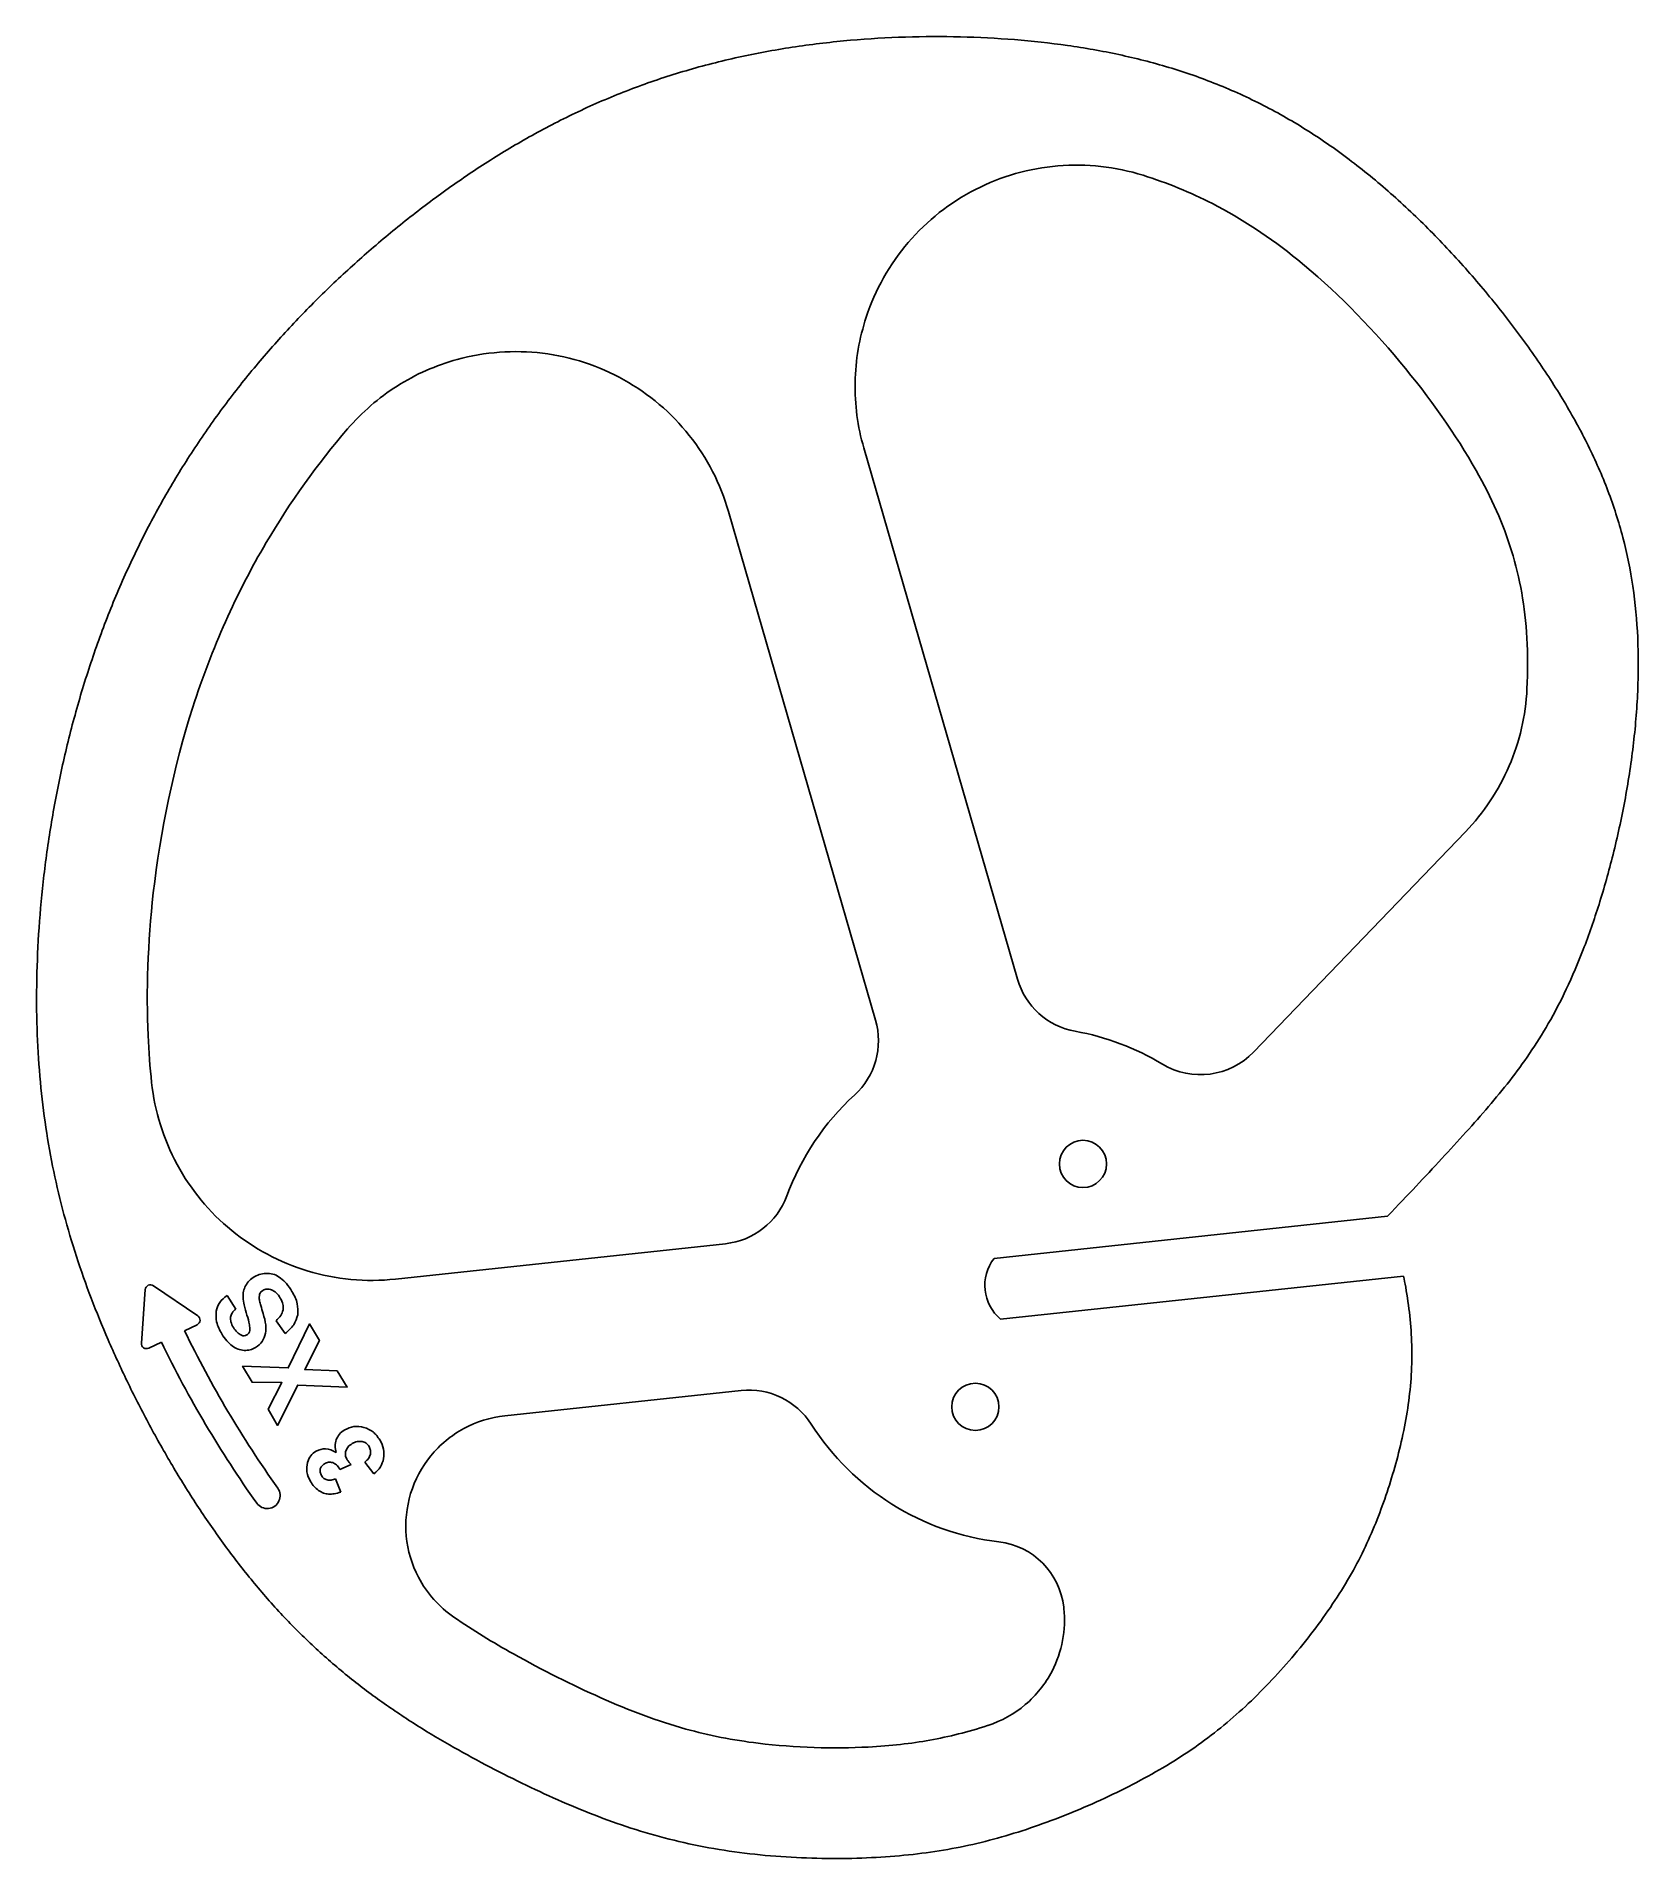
# Model space of a CAD drawing. Header units: millimetres. Extents: x -134 to 83, y -78 to 169.
import ezdxf

# ---------------------------------------------------------------- set-up
doc = ezdxf.new("R2010")
doc.units = ezdxf.units.MM
doc.header["$MEASUREMENT"] = 0

msp = doc.modelspace()

# ---------------------------------------------------------------- linework, layer by layer
for p, q in [((-1.59, 41.5), (-22.4, 113.5)), ((-40.73, 104.88), (-20.8, 35.95)), ((59.1, 61.47), (30.41, 31.63)), ((-4.75, 3.66), (48.55, 9.38)), ((-41.15, 5.64), (-85.85, 0.85)), ((50.73, 1.27), (-3.87, -4.59)), ((-120.26, -7.82), (-119.74, -0.57)), ((-118.64, -0.04), (-112.63, -4.12)), ((-108.66, -1.38), (-107.48, -3.2)), ((-100.78, -6.5), (-102.03, -4.79)), ((-112.71, -5.33), (-114.41, -6.15)), ((-117.56, -7.68), (-119.26, -8.5)), ((-71.04, -17.68), (-39.01, -14.24)), ((-91.83, -24.27), (-93.39, -24.93)), ((-88.77, -25.53), (-89.99, -23.94)), ((-93.95, -26.21), (-93.26, -28.01)), ((4.68, -43.62), (4.7, -43.77))]:
    msp.add_line(p, q)
msp.add_lwpolyline([(-93.73, -11.56), (-98.14, -11.4), (-96.15, -7.46), (-97.49, -5.21), (-100.37, -11.18), (-106.56, -10.96), (-105.28, -13.12), (-101.24, -13.18), (-103.11, -16.79), (-101.82, -18.97), (-99.09, -13.5), (-92.4, -13.8)], close=True)
for centre in [(7.29, 16.46), (-7.29, -16.46)]:
    msp.add_circle(centre, 3.2)
for centre, radius, start, end in [((8.02, 44.28), 10, 196.124, 259.7362), ((-30.41, 33.17), 10, -47.4882, 16.124), ((0, 0), 35, 58.9636, 79.7362), ((23.2, 38.56), 10, 238.9636, 316.124), ((0, 0), 35, 132.5118, 159.7362), ((-42.21, 15.59), 10, 276.124, 339.7362), ((0, 0), 6, 142.3618, 229.8862), ((-119.04, -0.62), 0.7, 55.833, 175.833), ((-37.02, -15.89), 89.41, 10.0858, 11.0659), ((-113.02, -4.7), 0.7, -64.167, 55.833), ((19.02, 58.45), 148.25, 205.833, 215.4202), ((-119.57, -7.87), 0.7, 175.833, 295.833), ((19.02, 58.45), 151.75, 205.833, 215.4202), ((-37.95, -24.19), 10, 32.5118, 96.124), ((0, 0), 35, 212.5118, 263.2844), ((-103.22, -28.49), 1.75, -144.5798, 35.4202), ((-5.26, -44.69), 10, 6.124, 83.2844)]:
    msp.add_arc(centre, radius, start, end)
for points, knots in [([(48.55, 9.38), (50.01, 10.91), (52.39, 13.41), (55.86, 17.11), (59.14, 20.7), (62.23, 24.19), (65.14, 27.72), (67.88, 31.44), (70.47, 35.57), (72.91, 40.28), (75.2, 45.68), (77.32, 51.78), (79.2, 58.49), (80.77, 65.65), (81.91, 73.04), (82.54, 80.44), (82.56, 87.7), (81.91, 94.68), (80.56, 101.36), (78.51, 107.74), (75.8, 113.89), (72.51, 119.88), (68.69, 125.77), (64.42, 131.56), (59.75, 137.21), (54.73, 142.64), (49.4, 147.73), (43.79, 152.38), (37.92, 156.5), (31.81, 160), (25.48, 162.89), (18.92, 165.17), (12.14, 166.89), (5.16, 168.12), (-2.02, 168.9), (-9.34, 169.27), (-16.76, 169.24), (-24.22, 168.81), (-31.63, 167.94), (-38.93, 166.63), (-46.04, 164.84), (-52.91, 162.59), (-59.51, 159.88), (-65.83, 156.76), (-71.87, 153.27), (-77.66, 149.46), (-83.2, 145.37), (-88.51, 141.04), (-93.6, 136.48), (-98.48, 131.68), (-103.11, 126.63), (-107.5, 121.31), (-111.62, 115.71), (-115.44, 109.82), (-118.96, 103.64), (-122.15, 97.17), (-124.99, 90.46), (-127.46, 83.52), (-129.57, 76.42), (-131.29, 69.21), (-132.64, 61.96), (-133.62, 54.75), (-134.24, 47.66), (-134.51, 40.74), (-134.43, 34.06), (-134.02, 27.63), (-133.28, 21.44), (-132.21, 15.45), (-130.82, 9.62), (-129.11, 3.89), (-127.1, -1.78), (-124.79, -7.42), (-122.22, -13.04), (-119.39, -18.61), (-116.31, -24.1), (-113.01, -29.45), (-109.48, -34.62), (-105.72, -39.55), (-101.72, -44.2), (-97.47, -48.51), (-93, -52.47), (-88.32, -56.07), (-83.5, -59.32), (-78.6, -62.28), (-73.68, -64.98), (-68.77, -67.46), (-63.89, -69.74), (-58.96, -71.8), (-53.94, -73.61), (-48.75, -75.11), (-43.37, -76.27), (-37.84, -77.08), (-32.26, -77.55), (-26.75, -77.72), (-21.45, -77.6), (-16.41, -77.23), (-11.64, -76.59), (-7.06, -75.67), (-2.57, -74.46), (1.89, -72.97), (6.37, -71.23), (10.79, -69.27), (15.06, -67.13), (19.11, -64.83), (22.89, -62.34), (26.42, -59.64), (29.75, -56.68), (32.94, -53.47), (35.99, -50.04), (38.85, -46.45), (41.43, -42.79), (43.68, -39.12), (45.58, -35.45), (47.17, -31.76), (48.52, -28), (49.7, -24.15), (50.68, -20.19), (51.41, -16.17), (51.82, -12.13), (51.88, -8.11), (51.61, -4.14), (51.24, -1.53), (51.01, -0.23)], [0.143328, 0.143328, 0.143328, 0.143328, 5.395534, 10.507231, 15.353887, 19.984834, 24.497403, 29.051079, 33.851062, 39.102529, 44.95292, 51.436367, 58.462587, 65.854403, 73.394457, 80.872869, 88.134854, 95.122813, 101.883662, 108.532097, 115.203318, 122.01132, 129.020106, 136.229979, 143.587131, 151.007927, 158.402444, 165.695922, 172.847492, 179.862966, 186.791266, 193.703564, 200.671012, 207.747617, 214.959664, 222.301184, 229.738151, 237.220608, 244.69469, 252.112792, 259.441476, 266.666183, 273.790439, 280.828507, 287.797787, 294.714273, 301.591093, 308.439576, 315.271784, 322.10244, 328.949393, 335.832937, 342.774018, 349.791268, 356.897654, 364.098449, 371.389867, 378.757747, 386.176294, 393.606924, 400.998247, 408.290701, 415.424596, 422.34896, 429.030768, 435.464273, 441.678068, 447.730591, 453.696374, 459.650978, 465.656292, 471.747835, 477.931202, 484.188626, 490.487398, 496.788412, 503.05483, 509.259298, 515.386693, 521.433373, 527.403251, 533.300366, 539.120097, 544.847039, 550.461884, 555.953401, 561.332759, 566.643764, 571.954648, 577.337272, 582.839419, 588.451338, 594.09203, 599.638106, 604.968208, 610.010763, 614.786731, 619.405278, 624.00884, 628.708891, 633.529079, 638.400098, 643.211332, 647.871665, 652.366076, 656.768778, 661.191241, 665.715251, 670.336032, 674.960972, 679.467518, 683.768876, 687.867661, 691.849154, 695.820021, 699.848653, 703.934641, 708.033583, 712.09885, 716.111401, 720.079427, 724.02065, 724.02065, 724.02065, 724.02065]), ([(15.44, 150.44), (11.71, 151.62), (7.79, 152.05), (0.01, 151.4), (-3.79, 150.31), (-10.74, 146.75), (-13.83, 144.31), (-18.91, 138.37), (-20.85, 134.93), (-23.01, 128.37), (-23.52, 125.39), (-23.63, 119.38), (-23.24, 116.39), (-22.4, 113.5)], [0, 0, 0, 0, 1.171933, 1.171933, 2.343867, 2.343867, 3.5158, 3.5158, 4.687734, 4.687734, 5.589231, 5.589231, 6.490729, 6.490729, 6.490729, 6.490729]), ([(15.44, 150.44), (18.71, 149.41), (21.82, 148.15), (24.84, 146.6), (28.78, 144.58), (32.62, 142.06), (36.41, 138.98), (41.24, 135.06), (45.99, 130.25), (50.23, 125.16), (54.29, 120.3), (57.85, 115.23), (60.55, 110.44), (62.65, 106.72), (64.23, 103.18), (65.35, 99.56), (66.49, 95.87), (67.19, 92.03), (67.43, 87.71), (67.55, 85.53), (67.55, 83.22), (67.44, 80.83)], [-0.2486836, -0.2486836, -0.2486836, -0.2486836, -0.2334287, -0.2334287, -0.2334287, -0.2134931, -0.2134931, -0.2134931, -0.1881219, -0.1881219, -0.1881219, -0.1638954, -0.1638954, -0.1638954, -0.1450992, -0.1450992, -0.1450992, -0.1259025, -0.1259025, -0.1259025, -0.1162119, -0.1162119, -0.1162119, -0.1162119]), ([(-40.73, 104.88), (-41.81, 108.63), (-43.62, 112.14), (-48.48, 118.26), (-51.48, 120.81), (-58.3, 124.63), (-62.05, 125.86), (-69.8, 126.8), (-73.74, 126.51), (-80.37, 124.69), (-83.11, 123.48), (-88.13, 120.29), (-90.39, 118.33), (-92.33, 116.07)], [0, 0, 0, 0, 1.171933, 1.171933, 2.343867, 2.343867, 3.5158, 3.5158, 4.687734, 4.687734, 5.580442, 5.580442, 6.47315, 6.47315, 6.47315, 6.47315]), ([(-118.88, 27.48), (-119.1, 29.54), (-119.26, 31.66), (-119.36, 33.86), (-119.62, 39.86), (-119.41, 46.41), (-118.65, 53.18), (-117.7, 61.57), (-115.91, 70.22), (-113.3, 78.35), (-110.73, 86.35), (-107.38, 93.84), (-103.36, 100.66), (-100.11, 106.19), (-96.42, 111.3), (-92.33, 116.07)], [-0.5355893, -0.5355893, -0.5355893, -0.5355893, -0.5260084, -0.5260084, -0.5260084, -0.4998015, -0.4998015, -0.4998015, -0.4673501, -0.4673501, -0.4673501, -0.4354445, -0.4354445, -0.4354445, -0.4095664, -0.4095664, -0.4095664, -0.4095664]), ([(59.1, 61.47), (61.59, 64.06), (63.6, 67.08), (66.45, 73.7), (67.27, 77.23), (67.44, 80.83)], [0, 0, 0, 0, 1.079957, 1.079957, 2.159914, 2.159914, 2.159914, 2.159914]), ([(-118.88, 27.48), (-118.46, 23.59), (-117.29, 19.83), (-113.57, 12.96), (-111.06, 9.92), (-105.01, 4.97), (-101.53, 3.12), (-95.86, 1.39), (-93.88, 1), (-89.87, 0.62), (-87.85, 0.63), (-85.85, 0.85)], [0, 0, 0, 0, 1.171933, 1.171933, 2.343867, 2.343867, 3.5158, 3.5158, 4.120252, 4.120252, 4.724703, 4.724703, 4.724703, 4.724703]), ([(-106.17, -0.04), (-106.01, 0.19), (-105.68, 0.69), (-105.18, 1.02), (-104.91, 1.2)], [0, 0, 0, 0, 0.0837708, 0.1780398, 0.1780398, 0.1780398, 0.1780398]), ([(-104.91, 1.2), (-104.64, 1.33), (-104.09, 1.61), (-103.47, 1.62), (-103.16, 1.63)], [0, 0, 0, 0, 0.0902701, 0.1821948, 0.1821948, 0.1821948, 0.1821948]), ([(-103.16, 1.63), (-102.85, 1.6), (-102.21, 1.53), (-101.67, 1.18), (-101.4, 1)], [0, 0, 0, 0, 0.0936019, 0.1903686, 0.1903686, 0.1903686, 0.1903686]), ([(-101.4, 1), (-101.12, 0.76), (-100.52, 0.23), (-100.1, -0.45), (-99.87, -0.81)], [0, 0, 0, 0, 0.1093103, 0.2380405, 0.2380405, 0.2380405, 0.2380405]), ([(-110.15, -3.51), (-110.03, -3.09), (-109.76, -2.22), (-109.04, -1.66), (-108.66, -1.38)], [0, 0, 0, 0, 0.1295108, 0.2658339, 0.2658339, 0.2658339, 0.2658339]), ([(-106.5, -1.62), (-106.5, -1.34), (-106.49, -0.8), (-106.27, -0.29), (-106.17, -0.04)], [0, 0, 0, 0, 0.0824432, 0.1626938, 0.1626938, 0.1626938, 0.1626938]), ([(-105.97, -4.03), (-106.11, -3.57), (-106.36, -2.78), (-106.46, -1.97), (-106.5, -1.62)], [0, 0, 0, 0, 0.1427528, 0.2468515, 0.2468515, 0.2468515, 0.2468515]), ([(-104.25, -1.19), (-104.27, -1.32), (-104.34, -1.62), (-104.28, -1.92), (-104.25, -2.1)], [0, 0, 0, 0, 0.03956455, 0.09155764, 0.09155764, 0.09155764, 0.09155764]), ([(-103.8, -0.67), (-103.9, -0.74), (-104.1, -0.87), (-104.2, -1.08), (-104.25, -1.19)], [0, 0, 0, 0, 0.03568749, 0.06967538, 0.06967538, 0.06967538, 0.06967538]), ([(-104.25, -2.1), (-104.2, -2.31), (-104.05, -2.89), (-103.88, -3.46), (-103.77, -3.83)], [0, 0, 0, 0, 0.0650684, 0.1798253, 0.1798253, 0.1798253, 0.1798253]), ([(-102.64, -0.6), (-102.85, -0.54), (-103.24, -0.43), (-103.62, -0.59), (-103.8, -0.67)], [0, 0, 0, 0, 0.0624206, 0.1195567, 0.1195567, 0.1195567, 0.1195567]), ([(-101.45, -1.73), (-101.62, -1.46), (-101.92, -0.98), (-102.42, -0.71), (-102.64, -0.6)], [0, 0, 0, 0, 0.0924932, 0.1663967, 0.1663967, 0.1663967, 0.1663967]), ([(-101.08, -3.33), (-101.07, -3.07), (-101.04, -2.5), (-101.31, -2), (-101.45, -1.73)], [0, 0, 0, 0, 0.077926, 0.1675101, 0.1675101, 0.1675101, 0.1675101]), ([(-99.87, -0.81), (-99.57, -1.36), (-99.03, -2.35), (-99.07, -3.47), (-99.08, -3.98)], [0, 0, 0, 0, 0.181524, 0.3318753, 0.3318753, 0.3318753, 0.3318753]), ([(-109.37, -6.58), (-109.66, -6.05), (-110.19, -5.09), (-110.16, -4), (-110.15, -3.51)], [0, 0, 0, 0, 0.1785346, 0.3220243, 0.3220243, 0.3220243, 0.3220243]), ([(-107.48, -3.2), (-107.67, -3.37), (-108.01, -3.68), (-108.14, -4.12), (-108.2, -4.32)], [0, 0, 0, 0, 0.0744257, 0.135437, 0.135437, 0.135437, 0.135437]), ([(-108.2, -4.32), (-108.19, -4.53), (-108.18, -5.02), (-107.94, -5.45), (-107.81, -5.69)], [0, 0, 0, 0, 0.0633525, 0.1439723, 0.1439723, 0.1439723, 0.1439723]), ([(-105.58, -6.11), (-105.59, -5.85), (-105.61, -5.14), (-105.83, -4.46), (-105.97, -4.03)], [0, 0, 0, 0, 0.0786118, 0.212619, 0.212619, 0.212619, 0.212619]), ([(-103.77, -3.83), (-103.62, -4.33), (-103.37, -5.2), (-103.42, -6.1), (-103.44, -6.48)], [0, 0, 0, 0, 0.1559376, 0.2683896, 0.2683896, 0.2683896, 0.2683896]), ([(-102.03, -4.79), (-101.79, -4.57), (-101.35, -4.16), (-101.17, -3.59), (-101.08, -3.33)], [0, 0, 0, 0, 0.0965116, 0.1766945, 0.1766945, 0.1766945, 0.1766945]), ([(-99.08, -3.98), (-99.23, -4.45), (-99.55, -5.46), (-100.35, -6.14), (-100.78, -6.5)], [0, 0, 0, 0, 0.1448002, 0.3092406, 0.3092406, 0.3092406, 0.3092406]), ([(-107.97, -8.21), (-108.22, -7.99), (-108.77, -7.52), (-109.16, -6.91), (-109.37, -6.58)], [0, 0, 0, 0, 0.100569, 0.215664, 0.215664, 0.215664, 0.215664]), ([(-107.81, -5.69), (-107.66, -5.93), (-107.37, -6.37), (-106.93, -6.64), (-106.72, -6.76)], [0, 0, 0, 0, 0.0847857, 0.1548424, 0.1548424, 0.1548424, 0.1548424]), ([(-106.72, -6.76), (-106.59, -6.8), (-106.34, -6.88), (-106.09, -6.77), (-105.97, -6.72)], [0, 0, 0, 0, 0.03891239, 0.07742291, 0.07742291, 0.07742291, 0.07742291]), ([(-105.97, -6.72), (-105.87, -6.64), (-105.67, -6.49), (-105.61, -6.24), (-105.58, -6.11)], [0, 0, 0, 0, 0.0362461, 0.07465157, 0.07465157, 0.07465157, 0.07465157]), ([(-103.44, -6.48), (-103.55, -6.88), (-103.79, -7.68), (-104.46, -8.18), (-104.79, -8.43)], [0, 0, 0, 0, 0.1231572, 0.243461, 0.243461, 0.243461, 0.243461]), ([(-106.35, -8.81), (-106.63, -8.77), (-107.22, -8.7), (-107.71, -8.37), (-107.97, -8.21)], [0, 0, 0, 0, 0.0847231, 0.1745819, 0.1745819, 0.1745819, 0.1745819]), ([(-104.79, -8.43), (-105.03, -8.55), (-105.52, -8.79), (-106.07, -8.8), (-106.35, -8.81)], [0, 0, 0, 0, 0.0802233, 0.1620922, 0.1620922, 0.1620922, 0.1620922]), ([(-93.87, -20.91), (-93.74, -20.64), (-93.48, -20.1), (-92.98, -19.76), (-92.72, -19.58)], [0, 0, 0, 0, 0.0865698, 0.1778933, 0.1778933, 0.1778933, 0.1778933]), ([(-92.72, -19.58), (-92.31, -19.39), (-91.48, -19), (-90.58, -19.16), (-90.12, -19.24)], [0, 0, 0, 0, 0.1334418, 0.2680125, 0.2680125, 0.2680125, 0.2680125]), ([(-90.12, -19.24), (-89.68, -19.41), (-88.79, -19.76), (-88.24, -20.55), (-87.96, -20.95)], [0, 0, 0, 0, 0.1378959, 0.2812497, 0.2812497, 0.2812497, 0.2812497]), ([(-71.04, -17.68), (-72.99, -17.89), (-74.87, -18.47), (-78.3, -20.33), (-79.82, -21.59), (-82.3, -24.62), (-83.22, -26.36), (-84.36, -30.09), (-84.56, -32.05), (-84.2, -35.94), (-83.63, -37.83), (-82.16, -40.64), (-81.47, -41.65), (-79.85, -43.46), (-78.94, -44.27), (-77.93, -44.96)], [0, 0, 0, 0, 0.585967, 0.585967, 1.171933, 1.171933, 1.7579, 1.7579, 2.343867, 2.343867, 2.929834, 2.929834, 3.294848, 3.294848, 3.659862, 3.659862, 3.659862, 3.659862]), ([(-96.61, -22.45), (-96.18, -22.28), (-95.25, -21.93), (-94.36, -22.39), (-93.88, -22.63)], [0, 0, 0, 0, 0.1328186, 0.2849321, 0.2849321, 0.2849321, 0.2849321]), ([(-93.88, -22.63), (-93.96, -22.33), (-94.11, -21.76), (-93.95, -21.19), (-93.87, -20.91)], [0, 0, 0, 0, 0.0890064, 0.1748392, 0.1748392, 0.1748392, 0.1748392]), ([(-91.72, -21.44), (-91.92, -21.58), (-92.3, -21.83), (-92.48, -22.24), (-92.57, -22.43)], [0, 0, 0, 0, 0.0703585, 0.1323188, 0.1323188, 0.1323188, 0.1323188]), ([(-90.38, -21.15), (-90.6, -21.14), (-91.08, -21.1), (-91.5, -21.32), (-91.72, -21.44)], [0, 0, 0, 0, 0.0655001, 0.1399104, 0.1399104, 0.1399104, 0.1399104]), ([(-89.42, -21.83), (-89.54, -21.66), (-89.78, -21.33), (-90.18, -21.21), (-90.38, -21.15)], [0, 0, 0, 0, 0.0599167, 0.1205615, 0.1205615, 0.1205615, 0.1205615]), ([(-89.25, -22.9), (-89.22, -22.72), (-89.17, -22.34), (-89.33, -22), (-89.42, -21.83)], [0, 0, 0, 0, 0.0551537, 0.1110008, 0.1110008, 0.1110008, 0.1110008]), ([(-87.96, -20.95), (-87.75, -21.36), (-87.35, -22.15), (-87.41, -23.03), (-87.45, -23.46)], [0, 0, 0, 0, 0.1349394, 0.2602639, 0.2602639, 0.2602639, 0.2602639]), ([(-97.36, -26.59), (-97.57, -26.16), (-97.98, -25.34), (-97.83, -24.44), (-97.76, -24.01)], [0, 0, 0, 0, 0.1387186, 0.2676149, 0.2676149, 0.2676149, 0.2676149]), ([(-97.76, -24.01), (-97.65, -23.68), (-97.42, -23.04), (-96.87, -22.64), (-96.61, -22.45)], [0, 0, 0, 0, 0.1014677, 0.1978141, 0.1978141, 0.1978141, 0.1978141]), ([(-95.45, -24.16), (-95.59, -24.25), (-95.86, -24.44), (-95.98, -24.74), (-96.03, -24.88)], [0, 0, 0, 0, 0.0493679, 0.09416704, 0.09416704, 0.09416704, 0.09416704]), ([(-94.35, -24.02), (-94.54, -23.98), (-94.92, -23.9), (-95.27, -24.07), (-95.45, -24.16)], [0, 0, 0, 0, 0.055593, 0.1140385, 0.1140385, 0.1140385, 0.1140385]), ([(-93.39, -24.93), (-93.52, -24.71), (-93.76, -24.32), (-94.16, -24.11), (-94.35, -24.02)], [0, 0, 0, 0, 0.0740381, 0.1348518, 0.1348518, 0.1348518, 0.1348518]), ([(-92.57, -22.43), (-92.61, -22.62), (-92.69, -23), (-92.52, -23.36), (-92.44, -23.54)], [0, 0, 0, 0, 0.0574977, 0.1141283, 0.1141283, 0.1141283, 0.1141283]), ([(-92.44, -23.54), (-92.36, -23.66), (-92.18, -23.92), (-91.95, -24.15), (-91.83, -24.27)], [0, 0, 0, 0, 0.04356602, 0.09593867, 0.09593867, 0.09593867, 0.09593867]), ([(-89.99, -23.94), (-89.81, -23.79), (-89.47, -23.5), (-89.32, -23.09), (-89.25, -22.9)], [0, 0, 0, 0, 0.0694607, 0.1291365, 0.1291365, 0.1291365, 0.1291365]), ([(-87.45, -23.46), (-87.56, -23.86), (-87.8, -24.68), (-88.44, -25.24), (-88.77, -25.53)], [0, 0, 0, 0, 0.1229275, 0.2505595, 0.2505595, 0.2505595, 0.2505595]), ([(-96.26, -27.8), (-96.47, -27.63), (-96.9, -27.29), (-97.2, -26.83), (-97.36, -26.59)], [0, 0, 0, 0, 0.0797328, 0.1644635, 0.1644635, 0.1644635, 0.1644635]), ([(-96.03, -24.88), (-96.05, -25.03), (-96.09, -25.34), (-95.95, -25.63), (-95.87, -25.78)], [0, 0, 0, 0, 0.04464508, 0.09347111, 0.09347111, 0.09347111, 0.09347111]), ([(-95.87, -25.78), (-95.77, -25.92), (-95.57, -26.19), (-95.26, -26.31), (-95.1, -26.37)], [0, 0, 0, 0, 0.04973901, 0.09925372, 0.09925372, 0.09925372, 0.09925372]), ([(-95.1, -26.37), (-94.92, -26.39), (-94.52, -26.44), (-94.15, -26.29), (-93.95, -26.21)], [0, 0, 0, 0, 0.0541361, 0.1179083, 0.1179083, 0.1179083, 0.1179083]), ([(-94.9, -28.29), (-95.14, -28.26), (-95.62, -28.18), (-96.04, -27.93), (-96.26, -27.8)], [0, 0, 0, 0, 0.0706267, 0.1454685, 0.1454685, 0.1454685, 0.1454685]), ([(-93.26, -28.01), (-93.55, -28.1), (-94.08, -28.28), (-94.64, -28.29), (-94.9, -28.29)], [0, 0, 0, 0, 0.0910611, 0.1675069, 0.1675069, 0.1675069, 0.1675069]), ([(-5.59, -59.64), (-3.73, -59.04), (-2.01, -58.08), (0.97, -55.55), (2.2, -54.01), (3.77, -50.98), (4.25, -49.58), (4.79, -46.7), (4.85, -45.23), (4.7, -43.77)], [0, 0, 0, 0, 0.585967, 0.585967, 1.171933, 1.171933, 1.611689, 1.611689, 2.051445, 2.051445, 2.051445, 2.051445]), ([(-5.59, -59.64), (-5.61, -59.65), (-5.63, -59.65), (-5.65, -59.66), (-8.33, -60.52), (-10.82, -61.16), (-13.46, -61.63), (-16, -62.09), (-18.73, -62.4), (-21.79, -62.56), (-26.42, -62.8), (-31.72, -62.66), (-36.69, -62.05), (-40.14, -61.63), (-43.39, -60.98), (-46.51, -60.12), (-50.36, -59.06), (-54.09, -57.64), (-58.04, -55.88), (-61.9, -54.16), (-65.94, -52.15), (-69.86, -49.95), (-72.64, -48.39), (-75.35, -46.74), (-77.93, -44.96)], [-0.8114295, -0.8114295, -0.8114295, -0.8114295, -0.8112936, -0.8112936, -0.8112936, -0.7930588, -0.7930588, -0.7930588, -0.7755594, -0.7755594, -0.7755594, -0.74899, -0.74899, -0.74899, -0.7305825, -0.7305825, -0.7305825, -0.707831, -0.707831, -0.707831, -0.6856282, -0.6856282, -0.6856282, -0.6698648, -0.6698648, -0.6698648, -0.6698648])]:
    msp.add_open_spline(points, degree=3, knots=knots)

doc.saveas('drawing.dxf')
